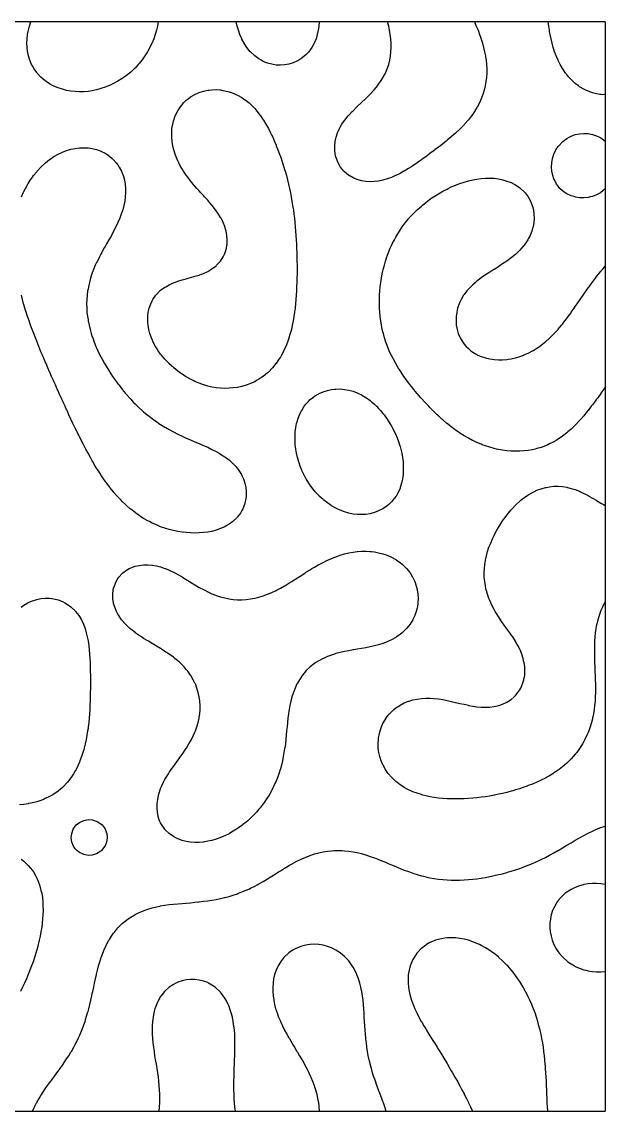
# Model space of a CAD drawing. Header units: metres. Extents: x 0 to 255, y 0 to 255.
# Drawn here: x 118.5 to 255, y 0 to 255 of the extents above; entities that cross this region are included whole.
import ezdxf

# ---------------------------------------------------------------- set-up
doc = ezdxf.new("R2010")
doc.units = ezdxf.units.M

msp = doc.modelspace()

# ---------------------------------------------------------------- linework, layer by layer
for points in [[(150.42, 255), (150.24, 254), (150, 253.04), (149.99, 253), (149.69, 252), (149.37, 251), (149, 250.11), (148.95, 250), (148.48, 249), (148, 248.11), (147.94, 248), (147.33, 247), (147, 246.54), (146.6, 246), (146, 245.26), (145.77, 245), (145, 244.17), (144.83, 244), (144, 243.23), (143.73, 243), (143, 242.42), (142.43, 242), (142, 241.69), (141, 241.09), (140.85, 241), (140, 240.54), (139, 240.09), (138.79, 240), (138, 239.68), (137, 239.37), (136, 239.1), (135.57, 239), (135, 238.87), (134, 238.72), (133, 238.64), (132, 238.61), (131, 238.65), (130, 238.75), (129, 238.93), (128.74, 239), (128, 239.2), (127, 239.51), (126, 239.93), (125.88, 240), (125, 240.48), (124.21, 241), (124, 241.16), (123, 242), (123, 242), (122.1, 243), (122, 243.12), (121.39, 244), (121, 244.68), (120.82, 245), (120.41, 246), (120.11, 247), (120, 247.45), (119.87, 248), (119.74, 249), (119.7, 250), (119.73, 251), (119.85, 252), (120, 252.76), (120.05, 253), (120.31, 254), (120.61, 255)], [(255, 255), (0, 255)], [(188.1, 255), (188.02, 254), (188, 253.9), (187.86, 253), (187.64, 252), (187.35, 251), (187, 250.19), (186.91, 250), (186.37, 249), (186, 248.46), (185.64, 248), (185, 247.3), (184.67, 247), (184, 246.46), (183.29, 246), (183, 245.83), (182, 245.4), (181, 245.1), (180.5, 245), (180, 244.9), (179, 244.83), (178, 244.88), (177.35, 245), (177, 245.06), (176, 245.34), (175, 245.73), (174.51, 246), (174, 246.3), (173.02, 247), (173, 247.02), (172, 247.96), (171.97, 248), (171.17, 249), (171, 249.24), (170.51, 250), (170, 250.97), (169.98, 251), (169.55, 252), (169.22, 253), (169, 253.71), (168.91, 254), (168.67, 255)], [(224.44, 255), (224.85, 254), (225, 253.67), (225.28, 253), (225.63, 252), (225.98, 251), (226, 250.94), (226.3, 250), (226.55, 249), (226.77, 248), (226.97, 247), (227, 246.83), (227.13, 246), (227.23, 245), (227.28, 244), (227.28, 243), (227.22, 242), (227.1, 241), (227, 240.48), (226.91, 240), (226.67, 239), (226.39, 238), (226.02, 237), (226, 236.96), (225.57, 236), (225.06, 235), (225, 234.9), (224.45, 234), (224, 233.35), (223.75, 233), (223, 232.04), (222.97, 232), (222.09, 231), (222, 230.9), (221.12, 230), (221, 229.88), (220.05, 229), (220, 228.95), (219, 228.09), (218.9, 228), (218, 227.26), (217.69, 227), (217, 226.45), (216.43, 226), (216, 225.66), (215.14, 225), (215, 224.89), (214, 224.16), (213.8, 224), (213, 223.41), (212.44, 223), (212, 222.68), (211.03, 222), (211, 221.98), (210, 221.32), (209.53, 221), (209, 220.66), (208, 220.07), (207.88, 220), (207, 219.51), (206, 219.03), (205.95, 219), (205, 218.59), (204, 218.25), (203.18, 218), (203, 217.94), (202, 217.73), (201, 217.6), (200, 217.57), (199, 217.62), (198, 217.77), (197.19, 218), (197, 218.06), (196, 218.46), (195.07, 219), (195, 219.04), (194, 219.86), (193.86, 220), (193.06, 221), (193, 221.09), (192.49, 222), (192.11, 223), (192, 223.39), (191.84, 224), (191.72, 225), (191.72, 226), (191.83, 227), (192, 227.72), (192.07, 228), (192.4, 229), (192.82, 230), (193, 230.31), (193.41, 231), (194, 231.88), (194.09, 232), (194.89, 233), (195, 233.12), (195.82, 234), (196, 234.18), (196.83, 235), (197, 235.16), (197.9, 236), (198, 236.1), (198.96, 237), (199, 237.04), (199.97, 238), (200, 238.03), (200.9, 239), (201, 239.12), (201.72, 240), (202, 240.37), (202.45, 241), (203, 241.89), (203.07, 242), (203.57, 243), (204, 244), (204, 244), (204.35, 245), (204.59, 246), (204.76, 247), (204.88, 248), (204.93, 249), (204.92, 250), (204.84, 251), (204.72, 252), (204.56, 253), (204.35, 254), (204.09, 255)], [(255, 237.88), (254, 237.96), (253.77, 238), (253, 238.14), (252, 238.39), (251, 238.73), (250.45, 239), (250, 239.23), (249, 239.81), (248.74, 240), (248, 240.57), (247.51, 241), (247, 241.5), (246.53, 242), (246, 242.64), (245.72, 243), (245.05, 244), (245, 244.07), (244.46, 245), (244, 245.92), (243.96, 246), (243.53, 247), (243.17, 248), (243, 248.5), (242.83, 249), (242.56, 250), (242.34, 251), (242.14, 252), (242, 252.76), (241.95, 253), (241.8, 254), (241.68, 255)], [(255, 255), (255, 0)], [(162, 169.73), (161.13, 170), (161, 170.04), (160, 170.4), (159, 170.81), (158.63, 171), (158, 171.32), (157, 171.87), (156.8, 172), (156, 172.52), (155.32, 173), (155, 173.25), (154.06, 174), (154, 174.05), (153, 174.96), (152.96, 175), (152, 176), (152, 176), (151.18, 177), (151, 177.22), (150.44, 178), (150, 178.68), (149.8, 179), (149.28, 180), (149, 180.61), (148.82, 181), (148.48, 182), (148.24, 183), (148.06, 184), (148, 184.64), (147.97, 185), (147.98, 186), (148, 186.13), (148.11, 187), (148.34, 188), (148.67, 189), (149, 189.66), (149.19, 190), (149.87, 191), (150, 191.15), (150.83, 192), (151, 192.15), (152, 192.88), (152.19, 193), (153, 193.46), (154, 193.9), (154.24, 194), (155, 194.29), (156, 194.59), (157, 194.86), (157.46, 195), (158, 195.16), (159, 195.43), (160, 195.73), (160.7, 196), (161, 196.12), (162, 196.57), (162.75, 197), (163, 197.16), (164, 197.91), (164.09, 198), (165, 198.99), (165.01, 199), (165.65, 200), (166, 200.74), (166.12, 201), (166.41, 202), (166.55, 203), (166.58, 204), (166.51, 205), (166.33, 206), (166.03, 207), (166, 207.07), (165.62, 208), (165.13, 209), (165, 209.21), (164.51, 210), (164, 210.74), (163.8, 211), (163.03, 212), (163, 212.04), (162.19, 213), (162, 213.21), (161.29, 214), (161, 214.32), (160.38, 215), (160, 215.42), (159.48, 216), (159, 216.55), (158.61, 217), (158, 217.75), (157.79, 218), (157.05, 219), (157, 219.07), (156.37, 220), (156, 220.59), (155.75, 221), (155.23, 222), (155, 222.47), (154.75, 223), (154.39, 224), (154.08, 225), (154, 225.3), (153.82, 226), (153.66, 227), (153.59, 228), (153.58, 229), (153.65, 230), (153.81, 231), (154, 231.71), (154.08, 232), (154.43, 233), (154.9, 234), (155, 234.17), (155.53, 235), (156, 235.6), (156.35, 236), (157, 236.63), (157.44, 237), (158, 237.42), (158.99, 238), (159, 238), (160, 238.45), (161, 238.75), (162, 238.97), (162.26, 239), (163, 239.09), (164, 239.12), (165, 239.04), (165.21, 239), (166, 238.86), (167, 238.62), (168, 238.29), (168.61, 238), (169, 237.81), (170, 237.26), (170.38, 237), (171, 236.55), (171.67, 236), (172, 235.7), (172.71, 235), (173, 234.69), (173.6, 234), (174, 233.49), (174.37, 233), (175, 232.07), (175.05, 232), (175.64, 231), (176, 230.38), (176.22, 230), (176.71, 229), (177, 228.41), (177.21, 228), (177.63, 227), (178, 226.14), (178.06, 226), (178.45, 225), (178.81, 224), (179, 223.5), (179.19, 223), (179.51, 222), (179.81, 221), (180, 220.42), (180.14, 220), (180.41, 219), (180.66, 218), (180.9, 217), (181, 216.62), (181.16, 216), (181.36, 215), (181.54, 214), (181.71, 213), (181.88, 212), (182, 211.28), (182.05, 211), (182.19, 210), (182.31, 209), (182.41, 208), (182.5, 207), (182.58, 206), (182.64, 205), (182.7, 204), (182.76, 203), (182.8, 202), (182.84, 201), (182.87, 200), (182.89, 199), (182.9, 198), (182.91, 197), (182.9, 196), (182.88, 195), (182.85, 194), (182.81, 193), (182.77, 192), (182.71, 191), (182.64, 190), (182.55, 189), (182.46, 188), (182.34, 187), (182.19, 186), (182, 185), (182, 184.98), (181.79, 184), (181.57, 183), (181.32, 182), (181.01, 181), (181, 180.98), (180.65, 180), (180.27, 179), (180, 178.41), (179.8, 178), (179.3, 177), (179, 176.51), (178.68, 176), (178, 175.02), (177.98, 175), (177.17, 174), (177, 173.82), (176.19, 173), (176, 172.83), (175, 172.01), (174.98, 172), (174, 171.34), (173.43, 171), (173, 170.75), (172, 170.31), (171.2, 170), (171, 169.92), (170, 169.62), (169, 169.42), (168, 169.29), (167, 169.21), (166, 169.2), (165, 169.24), (164, 169.35), (163, 169.51), (162, 169.73)], [(255, 215.87), (254, 215.08), (253.88, 215), (253, 214.51), (252, 214.14), (251.45, 214), (251, 213.88), (250, 213.78), (249, 213.81), (248, 213.98), (247.94, 214), (247, 214.29), (246, 214.75), (245.62, 215), (245, 215.46), (244.42, 216), (244, 216.49), (243.62, 217), (243.1, 218), (243, 218.24), (242.72, 219), (242.52, 220), (242.45, 221), (242.5, 222), (242.66, 223), (242.99, 224), (243, 224.03), (243.46, 225), (244, 225.83), (244.13, 226), (245, 226.94), (245.07, 227), (246, 227.69), (246.55, 228), (247, 228.24), (248, 228.58), (249, 228.79), (250, 228.87), (251, 228.82), (252, 228.64), (253, 228.34), (253.66, 228), (254, 227.81), (255, 227.08)], [(118.43, 214), (118.86, 215), (119, 215.27), (119.38, 216), (119.93, 217), (120, 217.11), (120.56, 218), (121, 218.62), (121.28, 219), (122, 219.91), (122.08, 220), (122.99, 221), (123, 221.01), (124, 221.94), (124.07, 222), (125, 222.74), (125.36, 223), (126, 223.43), (126.99, 224), (127, 224.01), (128, 224.48), (129, 224.85), (129.48, 225), (130, 225.16), (131, 225.37), (132, 225.48), (133, 225.51), (134, 225.46), (135, 225.33), (136, 225.08), (136.21, 225), (137, 224.71), (138, 224.24), (138.37, 224), (139, 223.57), (139.68, 223), (140, 222.69), (140.62, 222), (141, 221.48), (141.33, 221), (141.83, 220), (142, 219.6), (142.24, 219), (142.5, 218), (142.67, 217), (142.75, 216), (142.76, 215), (142.7, 214), (142.58, 213), (142.39, 212), (142.13, 211), (142, 210.61), (141.79, 210), (141.43, 209), (141, 208.02), (140.99, 208), (140.51, 207), (140, 206), (140, 206), (139.46, 205), (139, 204.2), (138.88, 204), (138.33, 203), (138, 202.44), (137.74, 202), (137.21, 201), (137, 200.62), (136.66, 200), (136.19, 199), (136, 198.62), (135.7, 198), (135.31, 197), (135, 196.2), (134.92, 196), (134.6, 195), (134.34, 194), (134.12, 193), (134, 192.39), (133.92, 192), (133.79, 191), (133.71, 190), (133.68, 189), (133.7, 188), (133.76, 187), (133.87, 186), (134, 185.28), (134.05, 185), (134.25, 184), (134.48, 183), (134.75, 182), (135, 181.28), (135.1, 181), (135.46, 180), (135.85, 179), (136, 178.68), (136.32, 178), (136.78, 177), (137, 176.59), (137.32, 176), (137.85, 175), (138, 174.76), (138.46, 174), (139, 173.13), (139.09, 173), (139.74, 172), (140, 171.63), (140.45, 171), (141, 170.25), (141.19, 170), (141.96, 169), (142, 168.96), (142.79, 168), (143, 167.75), (143.67, 167), (144, 166.64), (144.6, 166), (145, 165.6), (145.61, 165), (146, 164.63), (146.69, 164), (147, 163.72), (147.87, 163), (148, 162.89), (149, 162.13), (149.17, 162), (150, 161.41), (150.6, 161), (151, 160.73), (152, 160.13), (152.21, 160), (153, 159.54), (154, 159.01), (154.02, 159), (155, 158.5), (156, 158.03), (156.06, 158), (157, 157.57), (158, 157.14), (158.31, 157), (159, 156.69), (160, 156.29), (160.63, 156), (161, 155.83), (162, 155.4), (162.82, 155), (163, 154.91), (164, 154.4), (164.7, 154), (165, 153.82), (166, 153.19), (166.26, 153), (167, 152.44), (167.51, 152), (168, 151.53), (168.51, 151), (169, 150.4), (169.31, 150), (169.91, 149), (170, 148.83), (170.39, 148), (170.71, 147), (170.92, 146), (171, 145.28), (171.03, 145), (171.01, 144), (171, 143.92), (170.87, 143), (170.61, 142), (170.24, 141), (170, 140.57), (169.66, 140), (169, 139.12), (168.89, 139), (168, 138.13), (167.85, 138), (167, 137.39), (166.36, 137), (166, 136.79), (165, 136.37), (164, 136.01), (163.96, 136), (163, 135.73), (162, 135.55), (161, 135.43), (160, 135.36), (159, 135.34), (158, 135.37), (157, 135.43), (156, 135.54), (155, 135.69), (154, 135.9)], [(255, 169.47), (254.66, 169), (254, 168.07), (253.95, 168), (253.24, 167), (253, 166.68), (252.5, 166), (252, 165.33), (251.74, 165), (251, 164.03), (250.97, 164), (250.17, 163), (250, 162.8), (249.32, 162), (249, 161.65), (248.39, 161), (248, 160.6), (247.39, 160), (247, 159.63), (246.28, 159), (246, 158.76), (245.01, 158), (245, 157.99), (244, 157.32), (243.49, 157), (243, 156.7), (242, 156.21), (241.57, 156), (241, 155.74), (240, 155.39), (239, 155.09), (238.65, 155), (238, 154.83), (237, 154.66), (236, 154.54), (235, 154.48), (234, 154.47), (233, 154.5), (232, 154.58), (231, 154.7), (230, 154.89), (229.55, 155), (229, 155.14), (228, 155.41), (227, 155.71), (226.24, 156), (226, 156.1), (225, 156.51), (224, 156.98), (223.97, 157), (223, 157.51), (222.15, 158), (222, 158.09), (221, 158.71), (220.59, 159), (220, 159.42), (219.21, 160), (219, 160.17), (218, 160.96), (217.95, 161), (217, 161.81), (216.79, 162), (216, 162.73), (215.71, 163), (215, 163.69), (214.69, 164), (214, 164.7), (213.71, 165), (213, 165.76), (212.77, 166), (212, 166.86), (211.88, 167), (211.02, 168), (211, 168.02), (210.19, 169), (210, 169.23), (209.39, 170), (209, 170.5), (208.62, 171), (208, 171.86), (207.89, 172), (207.23, 173), (207, 173.34), (206.58, 174), (206, 174.98), (205.99, 175), (205.45, 176), (205, 176.88), (204.94, 177), (204.49, 178), (204.09, 179), (204, 179.21), (203.7, 180), (203.4, 181), (203.12, 182), (203, 182.43), (202.85, 183), (202.65, 184), (202.49, 185), (202.37, 186), (202.28, 187), (202.22, 188), (202.19, 189), (202.2, 190), (202.23, 191), (202.29, 192), (202.38, 193), (202.5, 194), (202.65, 195), (202.83, 196), (203, 196.68), (203.08, 197), (203.34, 198), (203.61, 199), (203.95, 200), (204, 200.13), (204.33, 201), (204.72, 202), (205, 202.6), (205.19, 203), (205.68, 204), (206, 204.58), (206.25, 205), (206.84, 206), (207, 206.24), (207.52, 207), (208, 207.65), (208.27, 208), (209, 208.9), (209.09, 209), (210, 210), (210, 210), (211, 210.99), (211.01, 211), (212, 211.88), (212.14, 212), (213, 212.69), (213.39, 213), (214, 213.45), (214.8, 214), (215, 214.14), (216, 214.75), (216.42, 215), (217, 215.34), (218, 215.85), (218.3, 216), (219, 216.34), (220, 216.75), (220.62, 217), (221, 217.16), (222, 217.48), (223, 217.75), (224, 218), (224, 218), (225, 218.2), (226, 218.33), (227, 218.4), (228, 218.41), (229, 218.36), (230, 218.24), (231, 218.02), (231.08, 218), (232, 217.72), (233, 217.35), (233.68, 217), (234, 216.82), (235, 216.17), (235.2, 216), (236, 215.26), (236.24, 215), (236.99, 214), (237, 213.99), (237.54, 213), (237.92, 212), (238, 211.74), (238.2, 211), (238.34, 210), (238.37, 209), (238.29, 208), (238.11, 207), (238, 206.66), (237.8, 206), (237.42, 205), (237, 204.19), (236.89, 204), (236.25, 203), (236, 202.67), (235.45, 202), (235, 201.51), (234.49, 201), (234, 200.55), (233.35, 200), (233, 199.72), (232.02, 199), (232, 198.98), (231, 198.32), (230.53, 198), (230, 197.66), (229, 197.04), (228.94, 197), (228, 196.41), (227.37, 196), (227, 195.75), (226, 195.07), (225.9, 195), (225, 194.31), (224.62, 194), (224, 193.45), (223.54, 193), (223, 192.43), (222.62, 192), (222, 191.17), (221.88, 191), (221.3, 190), (221, 189.4), (220.81, 189), (220.48, 188), (220.26, 187), (220.13, 186), (220.1, 185), (220.17, 184), (220.35, 183), (220.64, 182), (221, 181.18), (221.09, 181), (221.68, 180), (222, 179.58), (222.5, 179), (223, 178.5), (223.6, 178), (224, 177.7), (225, 177.11), (225.22, 177), (226, 176.64), (227, 176.32), (228, 176.09), (228.52, 176), (229, 175.92), (230, 175.85), (231, 175.86), (232, 175.95), (232.28, 176), (233, 176.12), (234, 176.35), (235, 176.62), (235.99, 177), (236, 177.01), (237, 177.45), (238, 177.98), (238.04, 178), (239, 178.58), (239.6, 179), (240, 179.29), (240.91, 180), (241, 180.08), (242, 180.96), (242.05, 181), (243, 181.94), (243.05, 182), (243.96, 183), (244, 183.04), (244.8, 184), (245, 184.24), (245.59, 185), (246, 185.53), (246.35, 186), (247, 186.91), (247.07, 187), (247.75, 188), (248, 188.35), (248.45, 189), (249, 189.8), (249.14, 190), (249.81, 191), (250, 191.27), (250.51, 192), (251, 192.69), (251.23, 193), (251.94, 194), (252, 194.07), (252.7, 195), (253, 195.38), (253.5, 196), (254, 196.6), (254.34, 197), (255, 197.76)], [(154, 135.9), (153.65, 136), (153, 136.18), (152, 136.47), (151, 136.8), (150.53, 137), (150, 137.23), (149, 137.66), (148.36, 138), (148, 138.2), (147, 138.75), (146.62, 139), (146, 139.41), (145.17, 140), (145, 140.13), (144, 140.9), (143.89, 141), (143, 141.77), (142.75, 142), (142, 142.73), (141.73, 143), (141, 143.77), (140.79, 144), (140, 144.92), (139.93, 145), (139.13, 146), (139, 146.17), (138.38, 147), (138, 147.51), (137.65, 148), (137, 148.97), (136.98, 149), (136.34, 150), (136, 150.54), (135.71, 151), (135.13, 152), (135, 152.22), (134.55, 153), (134, 154), (134, 154), (133.47, 155), (133, 155.89), (132.94, 156), (132.44, 157), (132, 157.86), (131.92, 158), (131.44, 159), (131, 159.91), (130.95, 160), (130.48, 161), (130.01, 162), (130, 162.02), (129.54, 163), (129.09, 164), (129, 164.18), (128.62, 165), (128.18, 166), (128, 166.37), (127.7, 167), (127.27, 168), (127, 168.58), (126.8, 169), (126.38, 170), (126, 170.82), (125.91, 171), (125.48, 172), (125.04, 173), (125, 173.09), (124.6, 174), (124.18, 175), (124, 175.39), (123.73, 176), (123.33, 177), (123, 177.75), (122.89, 178), (122.49, 179), (122.09, 180), (122, 180.21), (121.68, 181), (121.31, 182), (121, 182.8), (120.92, 183), (120.56, 184), (120.23, 185), (120, 185.63), (119.87, 186), (119.55, 187), (119.26, 188), (119, 188.82), (118.94, 189), (118.65, 190), (118.41, 191)], [(196, 139.78), (195, 140), (195, 140), (194, 140.3), (193, 140.66), (192.28, 141), (192, 141.14), (191, 141.69), (190.55, 142), (190, 142.39), (189.21, 143), (189, 143.18), (188.11, 144), (188, 144.11), (187.18, 145), (187, 145.21), (186.37, 146), (186, 146.5), (185.65, 147), (185.04, 148), (185, 148.07), (184.5, 149), (184.03, 150), (184, 150.08), (183.62, 151), (183.29, 152), (183, 152.98), (182.99, 153), (182.75, 154), (182.59, 155), (182.48, 156), (182.43, 157), (182.43, 158), (182.48, 159), (182.61, 160), (182.81, 161), (183, 161.63), (183.12, 162), (183.49, 163), (183.98, 164), (184, 164.04), (184.61, 165), (185, 165.5), (185.44, 166), (186, 166.56), (186.53, 167), (187, 167.36), (188, 167.95), (188.1, 168), (189, 168.41), (190, 168.71), (191, 168.92), (191.66, 169), (192, 169.04), (193, 169.05), (193.54, 169), (194, 168.96), (195, 168.77), (196, 168.51), (197, 168.15), (197.31, 168), (198, 167.66), (199, 167.08), (199.12, 167), (200, 166.37), (200.44, 166), (201, 165.51), (201.53, 165), (202, 164.51), (202.45, 164), (203, 163.33), (203.26, 163), (203.96, 162), (204, 161.95), (204.59, 161), (205, 160.31), (205.18, 160), (205.67, 159), (206, 158.29), (206.14, 158), (206.53, 157), (206.86, 156), (207, 155.57), (207.18, 155), (207.41, 154), (207.58, 153), (207.7, 152), (207.77, 151), (207.77, 150), (207.71, 149), (207.58, 148), (207.38, 147), (207.06, 146), (207, 145.87), (206.62, 145), (206.07, 144), (206, 143.89), (205.34, 143), (205, 142.62), (204.35, 142), (204, 141.7), (203, 141.02), (202.97, 141), (202, 140.5), (201, 140.14), (200.52, 140), (200, 139.85), (199, 139.7), (198, 139.64), (197, 139.67), (196, 139.78)], [(255, 119.2), (254.87, 119), (254.36, 118), (254, 117.19), (253.91, 117), (253.55, 116), (253.27, 115), (253.02, 114), (253, 113.92), (252.81, 113), (252.66, 112), (252.57, 111), (252.5, 110), (252.47, 109), (252.46, 108), (252.47, 107), (252.49, 106), (252.52, 105), (252.56, 104), (252.61, 103), (252.65, 102), (252.68, 101), (252.71, 100), (252.72, 99), (252.71, 98), (252.67, 97), (252.62, 96), (252.53, 95), (252.42, 94), (252.26, 93), (252.05, 92), (252, 91.84), (251.77, 91), (251.49, 90), (251.14, 89), (251, 88.68), (250.7, 88), (250.25, 87), (250, 86.56), (249.68, 86), (249.06, 85), (249, 84.92), (248.34, 84), (248, 83.58), (247.5, 83), (247, 82.45), (246.55, 82), (246, 81.47), (245.47, 81), (245, 80.6), (244.22, 80), (244, 79.83), (243, 79.17), (242.75, 79), (242, 78.54), (241.04, 78), (241, 77.98), (240, 77.47), (239, 77.01), (238.99, 77), (238, 76.57), (237, 76.2), (236.49, 76), (236, 75.81), (235, 75.49), (234, 75.19), (233.37, 75), (233, 74.89), (232, 74.63), (231, 74.4), (230, 74.19), (229.13, 74), (229, 73.97), (228, 73.78), (227, 73.62), (226, 73.49), (225, 73.38), (224, 73.28), (223, 73.2), (222, 73.14), (221, 73.1), (220, 73.09), (219, 73.1), (218, 73.14), (217, 73.21), (216, 73.31), (215, 73.44), (214, 73.6), (213, 73.81), (212.32, 74), (212, 74.1), (211, 74.41), (210, 74.77), (209.52, 75), (209, 75.25), (208, 75.77), (207.64, 76), (207, 76.43), (206.25, 77), (206, 77.21), (205.15, 78), (205, 78.16), (204.29, 79), (204, 79.38), (203.58, 80), (203.03, 81), (203, 81.07), (202.59, 82), (202.29, 83), (202.07, 84), (202, 84.45), (201.92, 85), (201.88, 86), (201.93, 87), (202, 87.42), (202.09, 88), (202.33, 89), (202.65, 90), (203, 90.73), (203.14, 91), (203.72, 92), (204, 92.37), (204.51, 93), (205, 93.51), (205.54, 94), (206, 94.38), (206.92, 95), (207, 95.05), (208, 95.56), (209, 95.96), (209.1, 96), (210, 96.28), (211, 96.48), (212, 96.6), (213, 96.65), (214, 96.65), (215, 96.59), (216, 96.49), (217, 96.35), (218, 96.16), (218.65, 96), (219, 95.92), (220, 95.68), (221, 95.46), (222, 95.24), (223, 95.01), (223.05, 95), (224, 94.81), (225, 94.67), (226, 94.59), (227, 94.56), (228, 94.6), (229, 94.73), (230, 94.96), (230.12, 95), (231, 95.3), (232, 95.74), (232.41, 96), (233, 96.4), (233.71, 97), (234, 97.3), (234.59, 98), (235, 98.61), (235.24, 99), (235.66, 100), (235.96, 101), (236, 101.18), (236.16, 102), (236.22, 103), (236.18, 104), (236.03, 105), (236, 105.11), (235.78, 106), (235.48, 107), (235.07, 108), (235, 108.13), (234.56, 109), (234, 109.98), (233.99, 110), (233.36, 111), (233, 111.51), (232.66, 112), (232, 112.92), (231.94, 113), (231.24, 114), (231, 114.32), (230.52, 115), (230, 115.78), (229.85, 116), (229.26, 117), (229, 117.44), (228.69, 118), (228.23, 119), (228, 119.51), (227.79, 120), (227.46, 121), (227.19, 122), (227, 122.85), (226.96, 123), (226.81, 124), (226.72, 125), (226.7, 126), (226.74, 127), (226.85, 128), (227, 128.88), (227.02, 129), (227.25, 130), (227.5, 131), (227.81, 132), (228, 132.46), (228.22, 133), (228.63, 134), (229, 134.76), (229.13, 135), (229.65, 136), (230, 136.59), (230.25, 137), (230.88, 138), (231, 138.17), (231.59, 139), (232, 139.54), (232.37, 140), (233, 140.75), (233.22, 141), (234, 141.83), (234.18, 142), (235, 142.76), (235.28, 143), (236, 143.57), (236.59, 144), (237, 144.28), (238, 144.84), (238.31, 145), (239, 145.33), (240, 145.68), (241, 145.97), (241.16, 146), (242, 146.17), (243, 146.27), (244, 146.29), (245, 146.21), (246, 146.05), (246.17, 146), (247, 145.79), (248, 145.49), (249, 145.1), (249.19, 145), (250, 144.61), (251, 144.1), (251.16, 144), (252, 143.52), (252.87, 143), (253, 142.92), (254, 142.34), (254.58, 142), (255, 141.76)], [(158, 62.98), (157.87, 63), (157, 63.15), (156, 63.4), (155, 63.75), (154.52, 64), (154, 64.29), (153, 64.98), (152.98, 65), (152, 65.97), (151.98, 66), (151.29, 67), (151, 67.53), (150.76, 68), (150.44, 69), (150.25, 70), (150.16, 71), (150.18, 72), (150.3, 73), (150.49, 74), (150.78, 75), (151, 75.54), (151.2, 76), (151.65, 77), (152, 77.63), (152.22, 78), (152.81, 79), (153, 79.27), (153.49, 80), (154, 80.72), (154.21, 81), (154.92, 82), (155, 82.11), (155.64, 83), (156, 83.5), (156.36, 84), (157, 84.97), (157.02, 85), (157.62, 86), (158, 86.65), (158.2, 87), (158.67, 88), (159, 88.74), (159.12, 89), (159.47, 90), (159.74, 91), (159.97, 92), (160, 92.2), (160.13, 93), (160.22, 94), (160.23, 95), (160.16, 96), (160.01, 97), (160, 97.03), (159.78, 98), (159.49, 99), (159.12, 100), (159, 100.23), (158.61, 101), (158.03, 102), (158, 102.05), (157.32, 103), (157, 103.4), (156.47, 104), (156, 104.49), (155.47, 105), (155, 105.43), (154.31, 106), (154, 106.25), (153, 106.97), (152.96, 107), (152, 107.64), (151.45, 108), (151, 108.29), (150, 108.87), (149.8, 109), (149, 109.48), (148.13, 110), (148, 110.08), (147, 110.68), (146.52, 111), (146, 111.35), (145.06, 112), (145, 112.05), (144, 112.82), (143.8, 113), (143, 113.74), (142.74, 114), (142, 114.84), (141.87, 115), (141.19, 116), (141, 116.31), (140.63, 117), (140.24, 118), (140, 118.85), (139.96, 119), (139.8, 120), (139.78, 121), (139.89, 122), (140, 122.39), (140.17, 123), (140.57, 124), (141, 124.71), (141.21, 125), (142, 125.88), (142.13, 126), (143, 126.65), (143.62, 127), (144, 127.2), (145, 127.54), (146, 127.76), (147, 127.87), (148, 127.88), (149, 127.79), (150, 127.62), (151, 127.39), (152, 127.05), (152.11, 127), (153, 126.63), (154, 126.17), (154.31, 126), (155, 125.62), (156, 125.05), (156.08, 125), (157, 124.44), (157.71, 124), (158, 123.81), (159, 123.22), (159.36, 123), (160, 122.62), (161, 122.08), (161.14, 122), (162, 121.56), (163, 121.13), (163.31, 121), (164, 120.72), (165, 120.41), (166, 120.16), (166.75, 120), (167, 119.95), (168, 119.8), (169, 119.73), (170, 119.72), (171, 119.78), (172, 119.9), (172.48, 120), (173, 120.1), (174, 120.34), (175, 120.62), (176, 120.99), (176.02, 121), (177, 121.41), (178, 121.87), (178.24, 122), (179, 122.41), (180, 122.96), (180.06, 123), (181, 123.56), (181.69, 124), (182, 124.21), (183, 124.83), (183.25, 125), (184, 125.49), (184.79, 126), (185, 126.14), (186, 126.75), (186.4, 127), (187, 127.37), (188, 127.93), (188.12, 128), (189, 128.47), (190, 128.95), (190.1, 129), (191, 129.41), (192, 129.79), (192.58, 130), (193, 130.16), (194, 130.44), (195, 130.67), (196, 130.85), (197, 131), (197.04, 131), (198, 131.08), (199, 131.1), (200, 131.04), (200.3, 131), (201, 130.91), (202, 130.72), (203, 130.48), (204, 130.14), (204.3, 130), (205, 129.68), (206, 129.14), (206.21, 129), (207, 128.44), (207.54, 128), (208, 127.57), (208.55, 127), (209, 126.45), (209.34, 126), (209.95, 125), (210, 124.91), (210.43, 124), (210.77, 123), (211, 122.12), (211.03, 122), (211.19, 121), (211.25, 120), (211.2, 119), (211.05, 118), (211, 117.83), (210.79, 117), (210.45, 116), (210, 115.06), (209.97, 115), (209.35, 114), (209, 113.54), (208.54, 113), (208, 112.44), (207.51, 112), (207, 111.58), (206.16, 111), (206, 110.89), (205, 110.35), (204.27, 110), (204, 109.87), (203, 109.5), (202, 109.2), (201.31, 109), (201, 108.91), (200, 108.68), (199, 108.49), (198, 108.32), (197, 108.16), (196.18, 108), (196, 107.97), (195, 107.77), (194, 107.59), (193, 107.38), (192, 107.11), (191.67, 107), (191, 106.78), (190, 106.42), (189.06, 106), (189, 105.97), (188, 105.44), (187.31, 105), (187, 104.79), (186, 104.01), (185.98, 104), (185, 103.05), (184.95, 103), (184.14, 102), (184, 101.82), (183.45, 101), (183, 100.21), (182.88, 100), (182.43, 99), (182.04, 98), (182, 97.89), (181.7, 97), (181.45, 96), (181.25, 95), (181.06, 94), (181, 93.65), (180.89, 93), (180.76, 92), (180.65, 91), (180.56, 90), (180.47, 89), (180.38, 88), (180.28, 87), (180.17, 86), (180.02, 85), (180, 84.88), (179.85, 84), (179.67, 83), (179.48, 82), (179.25, 81), (179, 80.14), (178.95, 80), (178.63, 79), (178.3, 78), (178, 77.29), (177.87, 77), (177.43, 76), (177, 75.15), (176.92, 75), (176.36, 74), (176, 73.42), (175.72, 73), (175.04, 72), (175, 71.95), (174.27, 71), (174, 70.68), (173.4, 70), (173, 69.57), (172.44, 69), (172, 68.57), (171.37, 68), (171, 67.68), (170.16, 67), (170, 66.88), (169, 66.18), (168.74, 66), (168, 65.53), (167.07, 65), (167, 64.96), (166, 64.47), (165, 64.05), (164.88, 64), (164, 63.67), (163, 63.4), (162, 63.18), (161, 63.01), (160.91, 63), (160, 62.91), (159, 62.9), (158, 62.98)], [(118.36, 118), (119, 118.47), (119.9, 119), (120, 119.06), (121, 119.49), (122, 119.79), (123, 120), (123, 120), (124, 120.1), (125, 120.08), (125.52, 120), (126, 119.93), (127, 119.68), (128, 119.32), (128.61, 119), (129, 118.77), (130, 118.08), (130.09, 118), (131, 117.11), (131.1, 117), (131.85, 116), (132, 115.77), (132.45, 115), (132.92, 114), (133, 113.8), (133.31, 113), (133.59, 112), (133.82, 111), (134, 110.12), (134.03, 110), (134.19, 109), (134.3, 108), (134.38, 107), (134.44, 106), (134.49, 105), (134.52, 104), (134.54, 103), (134.55, 102), (134.56, 101), (134.56, 100), (134.55, 99), (134.54, 98), (134.52, 97), (134.5, 96), (134.46, 95), (134.42, 94), (134.36, 93), (134.28, 92), (134.19, 91), (134.07, 90), (134, 89.58), (133.91, 89), (133.74, 88), (133.57, 87), (133.37, 86), (133.12, 85), (133, 84.62), (132.81, 84), (132.49, 83), (132.12, 82), (132, 81.73), (131.67, 81), (131.2, 80), (131, 79.66), (130.61, 79), (130, 78.07), (129.95, 78), (129.18, 77), (129, 76.79), (128.25, 76), (128, 75.76), (127.11, 75), (127, 74.91), (126, 74.23), (125.64, 74), (125, 73.63), (124, 73.16), (123.62, 73), (123, 72.74), (122, 72.44), (121, 72.19), (120.1, 72), (120, 71.98), (119, 71.82), (118, 71.73)], [(121.01, 0), (121.47, 1), (121.98, 2), (122, 2.04), (122.55, 3), (123, 3.71), (123.19, 4), (123.84, 5), (124, 5.22), (124.55, 6), (125, 6.62), (125.29, 7), (126, 7.98), (126.01, 8), (126.74, 9), (127, 9.35), (127.47, 10), (128, 10.74), (128.19, 11), (128.84, 12), (129, 12.23), (129.5, 13), (130, 13.82), (130.11, 14), (130.66, 15), (131, 15.62), (131.21, 16), (131.68, 17), (132, 17.68), (132.15, 18), (132.55, 19), (132.93, 20), (133, 20.18), (133.3, 21), (133.6, 22), (133.89, 23), (134, 23.37), (134.19, 24), (134.43, 25), (134.65, 26), (134.87, 27), (135, 27.53), (135.11, 28), (135.33, 29), (135.52, 30), (135.73, 31), (135.97, 32), (136, 32.11), (136.23, 33), (136.48, 34), (136.76, 35), (137, 35.7), (137.11, 36), (137.47, 37), (137.87, 38), (138, 38.27), (138.36, 39), (138.88, 40), (139, 40.2), (139.51, 41), (140, 41.69), (140.24, 42), (141, 42.91), (141.09, 43), (142, 43.91), (142.1, 44), (143, 44.73), (143.36, 45), (144, 45.44), (144.95, 46), (145, 46.03), (146, 46.52), (147, 46.94), (147.15, 47), (148, 47.31), (149, 47.59), (150, 47.82), (150.79, 48), (151, 48.05), (152, 48.23), (153, 48.36), (154, 48.47), (155, 48.56), (156, 48.64), (157, 48.72), (158, 48.81), (159, 48.9), (159.86, 49), (160, 49.02), (161, 49.14), (162, 49.27), (163, 49.41), (164, 49.57), (165, 49.76), (165.94, 50), (166, 50.02), (167, 50.29), (168, 50.58), (169, 50.92), (169.2, 51), (170, 51.32), (171, 51.71), (171.6, 52), (172, 52.2), (173, 52.68), (173.58, 53), (174, 53.24), (175, 53.79), (175.34, 54), (176, 54.4), (176.97, 55), (177, 55.02), (178, 55.64), (178.56, 56), (179, 56.28), (180, 56.89), (180.18, 57), (181, 57.49), (181.89, 58), (182, 58.06), (183, 58.58), (183.85, 59), (184, 59.08), (185, 59.5), (186, 59.88), (186.34, 60), (187, 60.23), (188, 60.49), (189, 60.69), (190, 60.85), (191, 60.97), (191.55, 61), (192, 61.03), (193, 61.03), (193.48, 61), (194, 60.97), (195, 60.86), (196, 60.71), (197, 60.52), (198, 60.29), (198.96, 60), (199, 59.99), (200, 59.65), (201, 59.32), (201.8, 59), (202, 58.91), (203, 58.51), (204, 58.11), (204.23, 58), (205, 57.66), (206, 57.26), (206.61, 57), (207, 56.83), (208, 56.45), (209, 56.08), (209.21, 56), (210, 55.71), (211, 55.41), (212, 55.13), (212.49, 55), (213, 54.86), (214, 54.64), (215, 54.48), (216, 54.34), (217, 54.24), (218, 54.16), (219, 54.11), (220, 54.09), (221, 54.11), (222, 54.15), (223, 54.22), (224, 54.31), (225, 54.43), (226, 54.56), (227, 54.71), (228, 54.91), (228.39, 55), (229, 55.14), (230, 55.37), (231, 55.6), (232, 55.87), (232.39, 56), (233, 56.19), (234, 56.5), (235, 56.83), (235.44, 57), (236, 57.22), (237, 57.59), (237.97, 58), (238, 58.01), (239, 58.46), (240, 58.92), (240.16, 59), (241, 59.42), (242, 59.94), (242.11, 60), (243, 60.49), (243.9, 61), (244, 61.06), (245, 61.63), (245.61, 62), (246, 62.24), (247, 62.82), (247.3, 63), (248, 63.42), (249, 63.99), (249.01, 64), (250, 64.54), (250.86, 65), (251, 65.08), (252, 65.56), (252.99, 66), (253, 66.01), (254, 66.41), (255, 66.74)], [(134, 59.87), (133.35, 60), (133, 60.07), (132, 60.52), (131.38, 61), (131, 61.41), (130.59, 62), (130.21, 63), (130.08, 64), (130.19, 65), (130.53, 66), (131, 66.7), (131.27, 67), (132, 67.59), (132.85, 68), (133, 68.07), (134, 68.26), (135, 68.21), (135.7, 68), (136, 67.9), (137, 67.3), (137.32, 67), (138, 66.06), (138.04, 66), (138.4, 65), (138.49, 64), (138.36, 63), (138, 62.11), (137.95, 62), (137.17, 61), (137, 60.84), (136, 60.25), (135.22, 60), (135, 59.93), (134, 59.87)], [(118.36, 59), (119, 58.5), (119.56, 58), (120, 57.55), (120.48, 57), (121, 56.31), (121.22, 56), (121.78, 55), (122, 54.57), (122.27, 54), (122.62, 53), (122.91, 52), (123, 51.64), (123.16, 51), (123.32, 50), (123.42, 49), (123.47, 48), (123.48, 47), (123.45, 46), (123.39, 45), (123.3, 44), (123.17, 43), (123, 42.07), (122.99, 42), (122.78, 41), (122.58, 40), (122.35, 39), (122.08, 38), (122, 37.75), (121.77, 37), (121.47, 36), (121.15, 35), (121, 34.61), (120.77, 34), (120.41, 33), (120.01, 32), (120, 31.98), (119.59, 31), (119.17, 30), (119, 29.65), (118.69, 29), (118.24, 28)], [(255, 53.09), (254, 53.26), (253, 53.33), (252, 53.32), (251, 53.23), (250, 53.04), (249.86, 53), (249, 52.76), (248, 52.4), (247.2, 52), (247, 51.89), (246, 51.27), (245.66, 51), (245, 50.42), (244.59, 50), (244, 49.3), (243.77, 49), (243.18, 48), (243, 47.64), (242.7, 47), (242.39, 46), (242.19, 45), (242.07, 44), (242.06, 43), (242.15, 42), (242.34, 41), (242.61, 40), (243, 39.05), (243.02, 39), (243.55, 38), (244, 37.34), (244.25, 37), (245, 36.13), (245.13, 36), (246, 35.22), (246.28, 35), (247, 34.49), (247.84, 34), (248, 33.9), (249, 33.46), (250, 33.12), (250.45, 33), (251, 32.85), (252, 32.68), (253, 32.61), (254, 32.62), (255, 32.71)], [(203.77, 0), (203.46, 1), (203.11, 2), (203, 2.27), (202.72, 3), (202.37, 4), (202, 4.95), (201.98, 5), (201.6, 6), (201.27, 7), (201, 7.74), (200.91, 8), (200.59, 9), (200.32, 10), (200.04, 11), (200, 11.16), (199.78, 12), (199.58, 13), (199.41, 14), (199.26, 15), (199.12, 16), (199, 16.98), (199, 17), (198.89, 18), (198.81, 19), (198.74, 20), (198.69, 21), (198.63, 22), (198.58, 23), (198.52, 24), (198.45, 25), (198.36, 26), (198.23, 27), (198.06, 28), (198, 28.25), (197.83, 29), (197.59, 30), (197.29, 31), (197, 31.73), (196.88, 32), (196.43, 33), (196, 33.74), (195.84, 34), (195.15, 35), (195, 35.17), (194.25, 36), (194, 36.25), (193.1, 37), (193, 37.08), (192, 37.71), (191.45, 38), (191, 38.23), (190, 38.58), (189, 38.83), (188, 39), (188, 39), (187, 39.07), (186, 39.02), (185.88, 39), (185, 38.86), (184, 38.62), (183, 38.27), (182.47, 38), (182, 37.74), (181, 37.08), (180.9, 37), (180, 36.17), (179.84, 36), (179.06, 35), (179, 34.92), (178.46, 34), (178, 33.01), (178, 33), (177.65, 32), (177.43, 31), (177.29, 30), (177.22, 29), (177.23, 28), (177.3, 27), (177.44, 26), (177.62, 25), (177.89, 24), (178, 23.69), (178.24, 23), (178.59, 22), (179, 21.05), (179.02, 21), (179.49, 20), (180, 19), (180, 19), (180.54, 18), (181, 17.19), (181.12, 17), (181.68, 16), (182, 15.49), (182.3, 15), (182.88, 14), (183, 13.81), (183.48, 13), (184, 12.11), (184.07, 12), (184.62, 11), (185, 10.3), (185.17, 10), (185.65, 9), (186, 8.26), (186.13, 8), (186.53, 7), (186.9, 6), (187, 5.74), (187.25, 5), (187.52, 4), (187.73, 3), (187.91, 2), (188, 1.29), (188.04, 1), (188.1, 0)], [(241.59, 0), (241.52, 1), (241.46, 2), (241.4, 3), (241.36, 4), (241.32, 5), (241.28, 6), (241.23, 7), (241.18, 8), (241.13, 9), (241.05, 10), (241, 10.63), (240.97, 11), (240.87, 12), (240.77, 13), (240.65, 14), (240.53, 15), (240.38, 16), (240.21, 17), (240, 17.96), (239.99, 18), (239.75, 19), (239.51, 20), (239.25, 21), (239, 21.75), (238.91, 22), (238.58, 23), (238.23, 24), (238, 24.53), (237.8, 25), (237.38, 26), (237, 26.78), (236.89, 27), (236.39, 28), (236, 28.69), (235.81, 29), (235.23, 30), (235, 30.34), (234.56, 31), (234, 31.78), (233.83, 32), (233.06, 33), (233, 33.06), (232.19, 34), (232, 34.2), (231.22, 35), (231, 35.22), (230.14, 36), (230, 36.12), (229, 36.91), (228.88, 37), (228, 37.62), (227.42, 38), (227, 38.27), (226, 38.79), (225.6, 39), (225, 39.29), (224, 39.67), (223, 40), (223, 40), (222, 40.27), (221, 40.45), (220, 40.55), (219, 40.58), (218, 40.55), (217, 40.43), (216, 40.23), (215.33, 40), (215, 39.88), (214, 39.46), (213.2, 39), (213, 38.87), (212, 38.11), (211.88, 38), (211, 37.06), (210.95, 37), (210.27, 36), (210, 35.51), (209.73, 35), (209.38, 34), (209.12, 33), (209, 32.32), (208.94, 32), (208.87, 31), (208.88, 30), (208.99, 29), (209, 28.92), (209.16, 28), (209.39, 27), (209.67, 26), (210, 25.11), (210.04, 25), (210.46, 24), (210.91, 23), (211, 22.84), (211.43, 22), (211.98, 21), (212, 20.96), (212.55, 20), (213, 19.26), (213.17, 19), (213.76, 18), (214, 17.63), (214.4, 17), (215, 16.05), (215.03, 16), (215.65, 15), (216, 14.46), (216.29, 14), (216.9, 13), (217, 12.84), (217.51, 12), (218, 11.19), (218.12, 11), (218.69, 10), (219, 9.49), (219.29, 9), (219.84, 8), (220, 7.73), (220.41, 7), (220.95, 6), (221, 5.92), (221.49, 5), (222, 4.04), (222.02, 4), (222.53, 3), (223, 2.07), (223.04, 2), (223.52, 1), (223.99, 0)], [(168.5, 0), (168.38, 1), (168.28, 2), (168.2, 3), (168.16, 4), (168.13, 5), (168.12, 6), (168.13, 7), (168.16, 8), (168.19, 9), (168.23, 10), (168.27, 11), (168.31, 12), (168.34, 13), (168.36, 14), (168.38, 15), (168.38, 16), (168.36, 17), (168.32, 18), (168.25, 19), (168.14, 20), (168, 20.83), (167.97, 21), (167.77, 22), (167.53, 23), (167.22, 24), (167, 24.52), (166.79, 25), (166.31, 26), (166, 26.49), (165.66, 27), (165, 27.83), (164.84, 28), (164, 28.8), (163.76, 29), (163, 29.54), (162.16, 30), (162, 30.09), (161, 30.47), (160, 30.7), (159, 30.83), (158, 30.85), (157, 30.75), (156, 30.55), (155, 30.21), (154.58, 30), (154, 29.69), (153, 29.03), (152.97, 29), (152, 28.11), (151.89, 28), (151.11, 27), (151, 26.84), (150.5, 26), (150.03, 25), (150, 24.93), (149.65, 24), (149.4, 23), (149.21, 22), (149.08, 21), (149, 20), (149, 19.84), (148.98, 19), (149, 18.44), (149.01, 18), (149.09, 17), (149.19, 16), (149.31, 15), (149.45, 14), (149.59, 13), (149.75, 12), (149.92, 11), (150, 10.59), (150.11, 10), (150.27, 9), (150.4, 8), (150.51, 7), (150.6, 6), (150.67, 5), (150.71, 4), (150.72, 3), (150.7, 2), (150.64, 1), (150.55, 0)], [(0, 0), (255, 0)]]:
    msp.add_lwpolyline(points)

doc.saveas('drawing.dxf')
